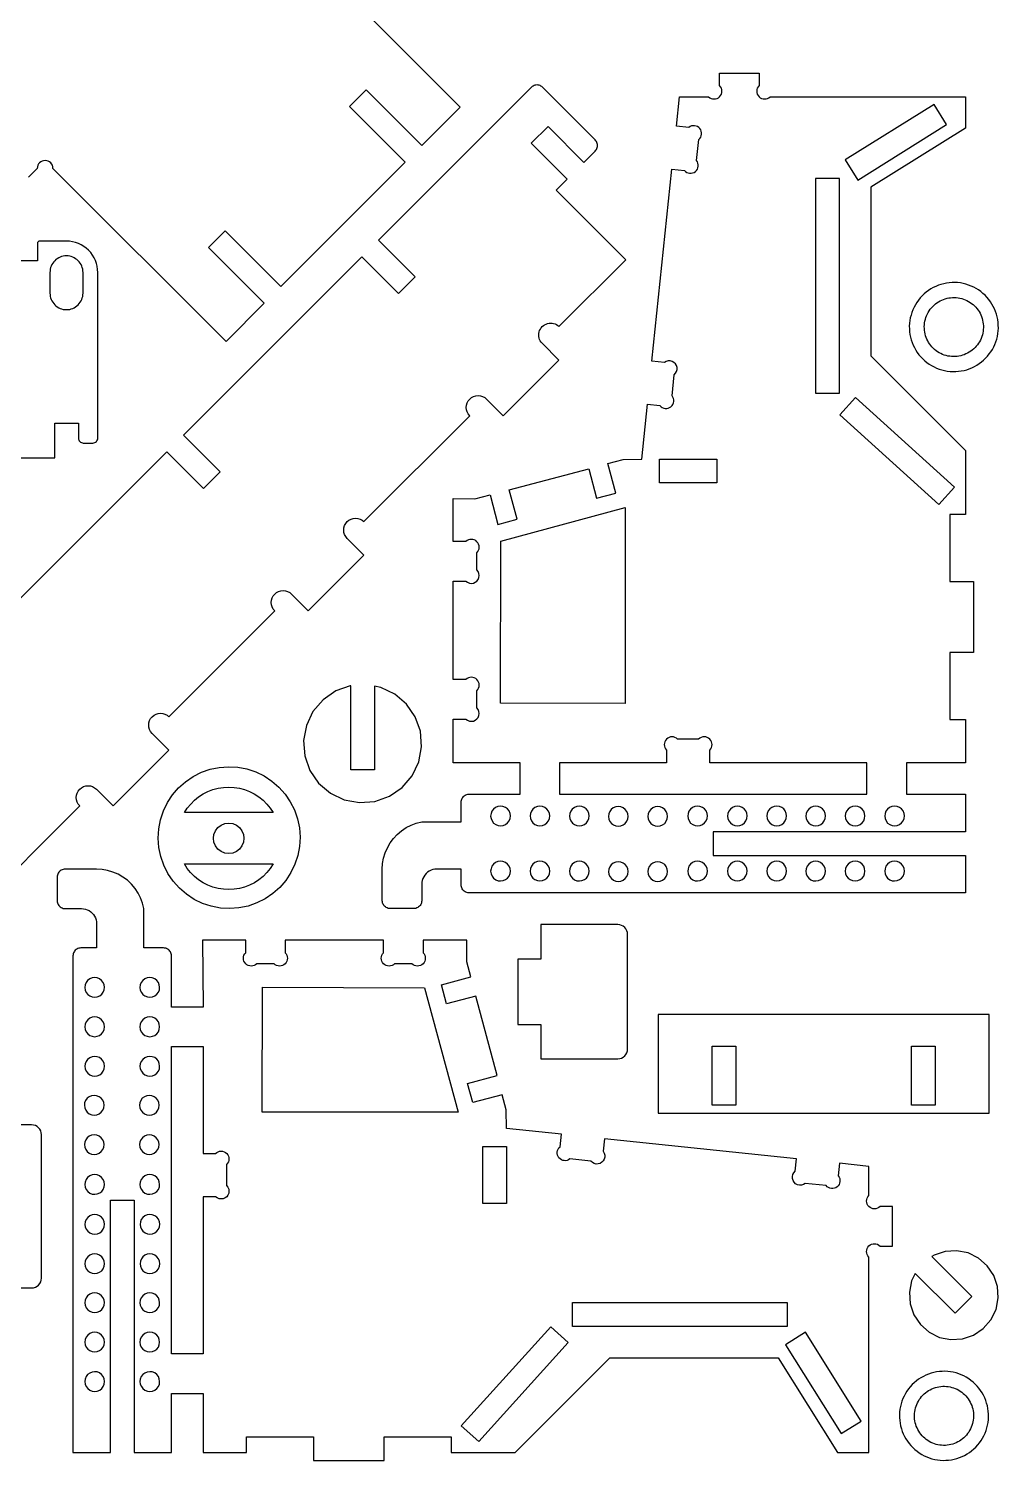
# Model space of a CAD drawing. Extents: x 10 to 601, y 10 to 599.
# Drawn here: x 404 to 600.9, y 9.5 to 300.2 of the extents above; entities that cross this region are included whole.
import ezdxf

# ---------------------------------------------------------------- set-up
doc = ezdxf.new("R2010")
doc.units = 0
doc.header["$MEASUREMENT"] = 0
doc.layers.add('EXT', color=1, linetype='CONTINUOUS')
doc.layers.add('INT', color=150, linetype='CONTINUOUS')

msp = doc.modelspace()

# ---------------------------------------------------------------- linework, layer by layer
at = {"layer": 'EXT'}
for points in [[(401.33, 341.02), (404.72, 337.63, 1), (408.12, 341.02), (421.42, 354.32), (447.06, 328.69, 1), (450.23, 328.69), (452.04, 330.49), (458.24, 324.29), (456.44, 322.48, 1), (456.44, 319.31), (491.57, 284.18), (483.82, 276.44), (472.51, 287.75), (469.12, 284.36), (480.43, 273.04), (455.18, 247.8), (443.87, 259.11), (440.48, 255.72), (451.79, 244.4), (444.05, 236.66), (408.92, 271.79, 1), (405.74, 271.79), (403.94, 269.98)], [(392.85, 120.88), (414.34, 142.38, -0.414214), (414.34, 145.77, -0.414214), (417.74, 145.77), (421.13, 142.38), (432.45, 153.69), (429.05, 157.09, -1), (432.45, 160.48), (453.94, 181.98, -0.414214), (453.94, 185.37, -0.414214), (457.34, 185.37), (460.73, 181.98), (472.04, 193.29), (468.65, 196.68, -0.414214), (468.65, 200.08, -0.414214), (472.04, 200.08), (493.54, 221.57, -0.414214), (493.54, 224.97, -0.414214), (496.93, 224.97), (500.33, 221.57), (511.64, 232.89), (508.25, 236.28, -1), (511.64, 239.68), (525.22, 253.25), (511.09, 267.38), (513.32, 269.6), (506.03, 276.88), (509.43, 280.28), (516.71, 272.99), (519.01, 275.3), (519.15, 275.45), (519.27, 275.63), (519.36, 275.81), (519.43, 276.01), (519.47, 276.22), (519.48, 276.43), (519.47, 276.64), (519.43, 276.84), (519.36, 277.04), (519.27, 277.23), (519.15, 277.4), (519.01, 277.56), (508.32, 288.25), (508.17, 288.39), (507.99, 288.5), (507.8, 288.6), (507.61, 288.66), (507.4, 288.7), (507.19, 288.72), (506.98, 288.7), (506.78, 288.66), (506.58, 288.6), (506.39, 288.5), (506.22, 288.39), (506.06, 288.25), (475.03, 257.22), (482.46, 249.79), (479.06, 246.4), (471.63, 253.82), (435.43, 217.62), (442.86, 210.19), (439.46, 206.8), (432.04, 214.23), (277.04, 59.23)], [(222.08, 213.04), (409.28, 213.04), (409.28, 220.04), (414.08, 220.04), (414.08, 217.04, 0.414214), (415.08, 216.04), (417.02, 216.04, 0.414214), (418.02, 217.04), (418.02, 250.66, 0.414214), (411.66, 257.02), (406.26, 257.02, 0.414214), (405.76, 256.52), (405.76, 253.04), (393.28, 253.04)]]:
    msp.add_lwpolyline(points, format="xyb", dxfattribs=at)
for points in [[(490.18, 204.79), (494.57, 204.69), (497.65, 205.51), (499.24, 199.53), (503.13, 200.56), (501.54, 206.54), (517.69, 210.83), (519.28, 204.85), (523.17, 205.89), (521.58, 211.87), (524.66, 212.69), (528.44, 212.74), (529.6, 223.9), (532.14, 223.63, 1), (534.61, 225.64), (535.05, 229.9, 1), (533.05, 232.36), (530.51, 232.63), (534.57, 271.64), (537.11, 271.38, 1), (539.58, 273.38), (540.02, 277.64, 1), (538.02, 280.1), (535.48, 280.37), (536.1, 286.34), (542.02, 286.34, 1), (544.27, 288.59), (544.27, 291.14), (552.27, 291.14), (552.27, 288.59, 1), (554.52, 286.34), (594.18, 286.34), (594.18, 279.94), (574.98, 267.94), (574.98, 233.71), (594.18, 214.51), (594.18, 201.54), (590.98, 201.54), (590.98, 187.94), (595.78, 187.94), (595.78, 173.54), (590.98, 173.54), (590.98, 159.94), (594.18, 159.94), (594.18, 151.14), (582.18, 151.14), (582.18, 144.74), (594.18, 144.74), (594.18, 137.14), (542.98, 137.14), (542.98, 132.34), (594.18, 132.34), (594.18, 124.74), (493.38, 124.74), (493.17, 124.75), (492.97, 124.79), (492.77, 124.86), (492.58, 124.95), (492.41, 125.07), (492.25, 125.21), (492.11, 125.37), (492, 125.54), (491.9, 125.73), (491.84, 125.93), (491.8, 126.13), (491.78, 126.34), (491.78, 129.54), (486.85, 129.54), (486.45, 129.51), (486.05, 129.44), (485.67, 129.31), (485.31, 129.13), (484.98, 128.91), (484.68, 128.64), (484.42, 128.34), (484.19, 128.01), (484.02, 127.65), (483.89, 127.27), (483.81, 126.88), (483.78, 126.48), (483.78, 123.14), (483.77, 122.93), (483.73, 122.73), (483.66, 122.53), (483.57, 122.34), (483.45, 122.17), (483.31, 122.01), (483.16, 121.87), (482.98, 121.75), (482.79, 121.66), (482.6, 121.59), (482.39, 121.55), (482.18, 121.54), (477.38, 121.54), (477.17, 121.55), (476.97, 121.59), (476.77, 121.66), (476.58, 121.75), (476.41, 121.87), (476.25, 122.01), (476.11, 122.17), (476, 122.34), (475.9, 122.53), (475.84, 122.73), (475.8, 122.93), (475.78, 123.14), (475.78, 129.54), (475.85, 130.67), (476.04, 131.78), (476.36, 132.86), (476.81, 133.9), (477.37, 134.88), (478.04, 135.79), (478.82, 136.61), (479.68, 137.34), (480.62, 137.97), (481.63, 138.48), (482.68, 138.87), (483.78, 139.14), (491.78, 139.14), (491.78, 143.14), (491.8, 143.35), (491.84, 143.55), (491.9, 143.75), (492, 143.94), (492.11, 144.11), (492.25, 144.27), (492.41, 144.41), (492.58, 144.53), (492.77, 144.62), (492.97, 144.69), (493.17, 144.73), (493.38, 144.74), (503.78, 144.74), (503.78, 151.14), (490.18, 151.14), (490.18, 160.02), (492.74, 160.02, 1), (494.98, 162.27), (494.98, 165.77, 1), (492.74, 168.02), (490.18, 168.02), (490.18, 188.02), (492.74, 188.02, 1), (494.98, 190.27), (494.98, 193.77, 1), (492.74, 196.02), (490.18, 196.02)], [(439.28, 115.14), (439.38, 101.54), (432.98, 101.54), (432.98, 111.94), (432.97, 112.15), (432.93, 112.35), (432.86, 112.55), (432.77, 112.74), (432.65, 112.91), (432.51, 113.07), (432.36, 113.21), (432.18, 113.33), (431.99, 113.42), (431.8, 113.49), (431.59, 113.53), (431.38, 113.54), (427.38, 113.54), (427.38, 121.54), (427.11, 122.64), (426.72, 123.7), (426.21, 124.7), (425.58, 125.64), (424.85, 126.51), (424.03, 127.28), (423.12, 127.95), (422.14, 128.51), (421.1, 128.96), (420.02, 129.28), (418.91, 129.47), (417.78, 129.54), (411.38, 129.54), (411.17, 129.53), (410.97, 129.49), (410.77, 129.42), (410.58, 129.33), (410.41, 129.21), (410.25, 129.07), (410.11, 128.91), (410, 128.74), (409.9, 128.55), (409.84, 128.35), (409.8, 128.15), (409.78, 127.94), (409.78, 123.14), (409.8, 122.93), (409.84, 122.73), (409.9, 122.53), (410, 122.34), (410.11, 122.17), (410.25, 122.01), (410.41, 121.87), (410.58, 121.75), (410.77, 121.66), (410.97, 121.59), (411.17, 121.55), (411.38, 121.54), (414.72, 121.54), (415.12, 121.51), (415.51, 121.44), (415.89, 121.31), (416.25, 121.13), (416.58, 120.91), (416.88, 120.64), (417.15, 120.34), (417.37, 120.01), (417.55, 119.65), (417.68, 119.27), (417.76, 118.88), (417.78, 118.48), (417.78, 113.54), (414.58, 113.54), (414.37, 113.53), (414.17, 113.49), (413.97, 113.42), (413.78, 113.33), (413.61, 113.21), (413.45, 113.07), (413.31, 112.91), (413.2, 112.74), (413.1, 112.55), (413.04, 112.35), (413, 112.15), (412.98, 111.94), (412.98, 11.14), (420.58, 11.14), (420.58, 62.34), (425.38, 62.34), (425.38, 11.14), (432.98, 11.14), (432.98, 23.14), (439.38, 23.14), (439.38, 11.14), (448.18, 11.14), (448.18, 14.34), (461.78, 14.34), (461.78, 9.54), (476.18, 9.54), (476.18, 14.34), (489.78, 14.34), (489.78, 11.14), (502.75, 11.14), (521.95, 30.34), (556.18, 30.34), (568.18, 11.14), (574.58, 11.14), (574.58, 50.81, -1), (576.83, 53.05), (579.38, 53.05), (579.38, 61.05), (576.83, 61.05, -1), (574.58, 63.3), (574.58, 69.22), (568.61, 69.84), (568.35, 67.3, -1), (565.88, 65.3), (561.62, 65.74, -1), (559.62, 68.21), (559.88, 70.75), (520.87, 74.81), (520.6, 72.27, -1), (518.14, 70.27), (513.88, 70.72, -1), (511.88, 73.18), (512.14, 75.72), (500.98, 76.89), (500.93, 80.66), (500.11, 83.74), (494.13, 82.15), (493.1, 86.04), (499.07, 87.63), (494.78, 103.78), (488.8, 102.19), (487.77, 106.08), (493.75, 107.67), (492.93, 110.75), (492.93, 115.14), (484.05, 115.14), (484.05, 112.59, -1), (481.8, 110.34), (478.29, 110.34, -1), (476.05, 112.59), (476.05, 115.14), (456.05, 115.14), (456.05, 112.59, -1), (453.8, 110.34), (450.29, 110.34, -1), (448.05, 112.59), (448.05, 115.14)], [(503.28, 98.04), (507.98, 98.04), (507.98, 91.04), (523.58, 91.04, 0.414214), (525.58, 93.04), (525.58, 116.29, 0.414214), (523.58, 118.29), (507.98, 118.29), (507.98, 111.29), (503.28, 111.29)], [(388.98, 44.54), (404.58, 44.54, 0.414214), (406.58, 46.54), (406.58, 75.65, 0.414214), (404.58, 77.65), (388.98, 77.65), (388.98, 70.65), (384.28, 70.65), (384.28, 51.54), (388.98, 51.54)]]:
    msp.add_lwpolyline(points, format="xyb", close=True, dxfattribs=at)
for points in [[(585.1, 233.53), (585.49, 233.12), (585.91, 232.74), (586.35, 232.38), (586.81, 232.05), (587.29, 231.75), (587.79, 231.48), (588.31, 231.25), (588.84, 231.04), (589.38, 230.87), (589.93, 230.74), (590.49, 230.64), (591.06, 230.57), (591.62, 230.54), (592.19, 230.55), (592.76, 230.59), (593.32, 230.66), (593.88, 230.78), (594.43, 230.92), (594.96, 231.1), (595.49, 231.32), (596, 231.56), (596.5, 231.84), (596.97, 232.15), (597.43, 232.49), (597.86, 232.85), (598.27, 233.25), (598.66, 233.67), (599.02, 234.11), (599.35, 234.57), (599.65, 235.05), (599.91, 235.55), (600.15, 236.07), (600.35, 236.6), (600.53, 237.14), (600.66, 237.69), (600.76, 238.25), (600.83, 238.81), (600.86, 239.38), (600.85, 239.95), (600.81, 240.52), (600.73, 241.08), (600.62, 241.63), (600.48, 242.18), (600.3, 242.72), (600.08, 243.25), (599.83, 243.76), (599.56, 244.25), (599.25, 244.73), (598.91, 245.19), (598.54, 245.62), (598.15, 246.03), (597.73, 246.42), (597.29, 246.77), (596.83, 247.1), (596.35, 247.4), (595.85, 247.67), (595.33, 247.91), (594.8, 248.11), (594.26, 248.28), (593.71, 248.42), (593.15, 248.52), (592.58, 248.59), (592.02, 248.62), (591.45, 248.61), (590.88, 248.57), (590.32, 248.49), (589.76, 248.38), (589.21, 248.23), (588.68, 248.05), (588.15, 247.84), (587.64, 247.59), (587.14, 247.31), (586.67, 247.01), (586.21, 246.67), (585.78, 246.3), (585.37, 245.91), (584.98, 245.49), (584.62, 245.05), (584.29, 244.59), (584, 244.1), (583.73, 243.6), (583.49, 243.09), (583.29, 242.56), (583.12, 242.02), (582.98, 241.46), (582.88, 240.91), (582.81, 240.34), (582.78, 239.77), (582.79, 239.21), (582.83, 238.64), (582.91, 238.08), (583.02, 237.52), (583.16, 236.97), (583.34, 236.43), (583.56, 235.91), (583.81, 235.4), (584.08, 234.9), (584.39, 234.42), (584.73, 233.97)], [(587.13, 235.83), (586.91, 236.13), (586.7, 236.45), (586.51, 236.78), (586.35, 237.12), (586.2, 237.47), (586.08, 237.82), (585.98, 238.19), (585.91, 238.55), (585.86, 238.93), (585.83, 239.3), (585.82, 239.68), (585.84, 240.06), (585.88, 240.43), (585.95, 240.8), (586.04, 241.17), (586.15, 241.53), (586.28, 241.88), (586.44, 242.23), (586.61, 242.56), (586.81, 242.88), (587.03, 243.19), (587.26, 243.48), (587.52, 243.76), (587.79, 244.02), (588.08, 244.27), (588.38, 244.49), (588.69, 244.7), (589.02, 244.88), (589.36, 245.05), (589.71, 245.19), (590.06, 245.32), (590.43, 245.41), (590.8, 245.49), (591.17, 245.54), (591.55, 245.57), (591.92, 245.58), (592.3, 245.56), (592.67, 245.52), (593.05, 245.45), (593.41, 245.36), (593.77, 245.25), (594.12, 245.12), (594.47, 244.96), (594.8, 244.79), (595.12, 244.59), (595.43, 244.37), (595.72, 244.13), (596, 243.88), (596.26, 243.61), (596.51, 243.32), (596.73, 243.02), (596.94, 242.71), (597.13, 242.38), (597.29, 242.04), (597.44, 241.69), (597.56, 241.33), (597.66, 240.97), (597.73, 240.6), (597.78, 240.23), (597.81, 239.85), (597.82, 239.47), (597.8, 239.1), (597.76, 238.72), (597.69, 238.35), (597.61, 237.99), (597.49, 237.63), (597.36, 237.27), (597.2, 236.93), (597.03, 236.6), (596.83, 236.28), (596.61, 235.97), (596.38, 235.67), (596.12, 235.4), (595.85, 235.13), (595.56, 234.89), (595.26, 234.66), (594.95, 234.46), (594.62, 234.27), (594.28, 234.11), (593.93, 233.96), (593.58, 233.84), (593.21, 233.74), (592.84, 233.67), (592.47, 233.61), (592.09, 233.58), (591.72, 233.58), (591.34, 233.6), (590.97, 233.64), (590.6, 233.7), (590.23, 233.79), (589.87, 233.9), (589.52, 234.04), (589.17, 234.19), (588.84, 234.37), (588.52, 234.57), (588.21, 234.78), (587.92, 235.02), (587.64, 235.28), (587.38, 235.55)], [(479.8, 146.1), (481.84, 148.49), (483.19, 151.31), (483.76, 154.39), (483.51, 157.52), (482.47, 160.47), (480.7, 163.05), (478.31, 165.09), (475.49, 166.44), (474.17, 166.68), (474.17, 149.72), (469.37, 149.72), (469.37, 166.76), (469.28, 166.76), (466.33, 165.72), (463.75, 163.94), (461.71, 161.56), (460.36, 158.73), (459.79, 155.65), (460.04, 152.53), (461.08, 149.58), (462.86, 147), (465.24, 144.96), (468.07, 143.61), (471.15, 143.04), (474.27, 143.29), (477.22, 144.33)], [(433.33, 127.08), (432.27, 128.64), (431.42, 130.32), (430.81, 132.1), (430.42, 133.95), (430.29, 135.83), (430.39, 137.71), (430.75, 139.56), (431.34, 141.35), (432.16, 143.04), (433.19, 144.62), (434.42, 146.04), (435.83, 147.29), (437.39, 148.35), (439.07, 149.2), (440.85, 149.82), (442.69, 150.2), (444.57, 150.34), (446.45, 150.23), (448.3, 149.88), (450.09, 149.29), (451.79, 148.47), (453.36, 147.43), (454.79, 146.2), (456.04, 144.79), (457.1, 143.24), (457.95, 141.55), (458.56, 139.78), (458.95, 137.93), (459.08, 136.05), (458.98, 134.17), (458.62, 132.32), (458.03, 130.53), (457.21, 128.84), (456.18, 127.26), (454.95, 125.84), (453.54, 124.58), (451.98, 123.53), (450.3, 122.68), (448.52, 122.06), (446.68, 121.68), (444.8, 121.54), (442.92, 121.65), (441.07, 122), (439.28, 122.59), (437.58, 123.41), (436.01, 124.45), (434.58, 125.68)], [(598.98, 100.04), (531.78, 100.04), (531.78, 80.04), (598.98, 80.04)], [(600.84, 42.5), (600.68, 44.85), (599.91, 47.08), (598.6, 49.04), (596.82, 50.6), (594.7, 51.64), (592.39, 52.09), (590.03, 51.93), (587.8, 51.17), (587.38, 50.89), (595.48, 42.78), (592.09, 39.39), (583.99, 47.48), (583.25, 45.96), (582.79, 43.65), (582.95, 41.29), (583.71, 39.06), (585.03, 37.1), (586.8, 35.55), (588.92, 34.51), (591.24, 34.05), (593.59, 34.21), (595.83, 34.97), (597.79, 36.29), (599.34, 38.06), (600.38, 40.18)], [(596.27, 12.25), (596.66, 12.67), (597.02, 13.11), (597.35, 13.57), (597.65, 14.05), (597.91, 14.55), (598.15, 15.07), (598.35, 15.6), (598.53, 16.14), (598.66, 16.69), (598.76, 17.25), (598.83, 17.81), (598.86, 18.38), (598.85, 18.95), (598.81, 19.52), (598.73, 20.08), (598.62, 20.64), (598.48, 21.18), (598.3, 21.72), (598.08, 22.25), (597.83, 22.76), (597.56, 23.25), (597.25, 23.73), (596.91, 24.19), (596.54, 24.62), (596.15, 25.03), (595.73, 25.42), (595.29, 25.77), (594.83, 26.1), (594.35, 26.4), (593.85, 26.67), (593.33, 26.91), (592.8, 27.11), (592.26, 27.28), (591.71, 27.42), (591.15, 27.52), (590.58, 27.59), (590.02, 27.62), (589.45, 27.61), (588.88, 27.57), (588.32, 27.49), (587.76, 27.38), (587.21, 27.23), (586.68, 27.05), (586.15, 26.84), (585.64, 26.59), (585.14, 26.31), (584.67, 26.01), (584.21, 25.67), (583.78, 25.3), (583.37, 24.91), (582.98, 24.49), (582.62, 24.05), (582.29, 23.59), (582, 23.1), (581.73, 22.6), (581.49, 22.09), (581.29, 21.56), (581.12, 21.02), (580.98, 20.47), (580.88, 19.91), (580.81, 19.34), (580.78, 18.77), (580.79, 18.21), (580.83, 17.64), (580.91, 17.08), (581.02, 16.52), (581.16, 15.97), (581.34, 15.43), (581.56, 14.91), (581.81, 14.4), (582.08, 13.9), (582.39, 13.43), (582.73, 12.97), (583.1, 12.53), (583.49, 12.12), (583.91, 11.74), (584.35, 11.38), (584.81, 11.05), (585.29, 10.75), (585.79, 10.48), (586.31, 10.25), (586.84, 10.04), (587.38, 9.87), (587.93, 9.74), (588.49, 9.64), (589.06, 9.57), (589.62, 9.54), (590.19, 9.55), (590.76, 9.59), (591.32, 9.66), (591.88, 9.78), (592.43, 9.92), (592.96, 10.1), (593.49, 10.32), (594, 10.56), (594.5, 10.84), (594.97, 11.15), (595.43, 11.49), (595.86, 11.86)], [(593.56, 13.89), (593.26, 13.66), (592.95, 13.46), (592.62, 13.27), (592.28, 13.11), (591.93, 12.96), (591.58, 12.84), (591.21, 12.74), (590.84, 12.67), (590.47, 12.61), (590.09, 12.58), (589.72, 12.58), (589.34, 12.6), (588.97, 12.64), (588.6, 12.7), (588.23, 12.79), (587.87, 12.9), (587.52, 13.04), (587.17, 13.19), (586.84, 13.37), (586.52, 13.57), (586.21, 13.79), (585.92, 14.02), (585.64, 14.28), (585.38, 14.55), (585.13, 14.83), (584.91, 15.14), (584.7, 15.45), (584.51, 15.78), (584.35, 16.12), (584.2, 16.47), (584.08, 16.82), (583.98, 17.19), (583.91, 17.56), (583.86, 17.93), (583.83, 18.3), (583.82, 18.68), (583.84, 19.06), (583.88, 19.43), (583.95, 19.8), (584.04, 20.17), (584.15, 20.53), (584.28, 20.88), (584.44, 21.23), (584.61, 21.56), (584.81, 21.88), (585.03, 22.19), (585.26, 22.48), (585.52, 22.76), (585.79, 23.02), (586.08, 23.27), (586.38, 23.49), (586.69, 23.7), (587.02, 23.88), (587.36, 24.05), (587.71, 24.19), (588.06, 24.32), (588.43, 24.41), (588.8, 24.49), (589.17, 24.54), (589.55, 24.57), (589.92, 24.58), (590.3, 24.56), (590.67, 24.52), (591.05, 24.45), (591.41, 24.36), (591.77, 24.25), (592.12, 24.12), (592.47, 23.96), (592.8, 23.79), (593.12, 23.59), (593.43, 23.37), (593.72, 23.14), (594, 22.88), (594.26, 22.61), (594.51, 22.32), (594.73, 22.02), (594.94, 21.71), (595.13, 21.38), (595.29, 21.04), (595.44, 20.69), (595.56, 20.33), (595.66, 19.97), (595.73, 19.6), (595.78, 19.23), (595.81, 18.85), (595.82, 18.48), (595.8, 18.1), (595.76, 17.72), (595.69, 17.35), (595.61, 16.99), (595.49, 16.63), (595.36, 16.27), (595.2, 15.93), (595.03, 15.6), (594.83, 15.28), (594.61, 14.97), (594.38, 14.67), (594.12, 14.4), (593.85, 14.13)]]:
    msp.add_lwpolyline(points, close=True, dxfattribs=at)
at = {"layer": 'INT'}
for points in [[(590.34, 280.68), (587.8, 284.75), (569.78, 273.49), (572.32, 269.42)], [(568.58, 226.14), (568.58, 269.74), (563.73, 269.74), (563.73, 226.14)], [(588.76, 203.55), (568.65, 221.74), (571.87, 225.3), (591.98, 207.11)], [(543.67, 207.94), (532.07, 207.94), (532.07, 212.74), (543.67, 212.74)], [(525.07, 163.14), (499.75, 163.22), (499.86, 196.09), (525.07, 202.92)], [(453.6, 141.01), (435.59, 141.01), (436.19, 141.91), (436.88, 142.76), (437.65, 143.53), (438.49, 144.21), (439.41, 144.8), (440.38, 145.3), (441.39, 145.69), (442.44, 145.97), (443.52, 146.14), (444.6, 146.2), (445.69, 146.14), (446.76, 145.97), (447.81, 145.69), (448.83, 145.3), (449.8, 144.81), (450.71, 144.21), (451.56, 143.53), (452.33, 142.76), (453.01, 141.92)], [(500.8, 138.62), (501.21, 138.94), (501.52, 139.35), (501.72, 139.84), (501.78, 140.36), (501.71, 140.87), (501.51, 141.35), (501.18, 141.77), (500.77, 142.08), (500.28, 142.28), (499.77, 142.34), (499.25, 142.27), (498.77, 142.06), (498.36, 141.74), (498.04, 141.33), (497.85, 140.84), (497.78, 140.32), (497.85, 139.81), (498.06, 139.33), (498.38, 138.91), (498.8, 138.6), (499.28, 138.4), (499.8, 138.34), (500.32, 138.41)], [(508.78, 138.61), (509.2, 138.93), (509.51, 139.34), (509.71, 139.82), (509.78, 140.34), (509.71, 140.86), (509.51, 141.34), (509.2, 141.75), (508.78, 142.07), (508.3, 142.27), (507.78, 142.34), (507.26, 142.27), (506.78, 142.07), (506.37, 141.75), (506.05, 141.34), (505.85, 140.86), (505.78, 140.34), (505.85, 139.82), (506.05, 139.34), (506.37, 138.93), (506.78, 138.61), (507.26, 138.41), (507.78, 138.34), (508.3, 138.41)], [(516.8, 138.62), (517.21, 138.94), (517.52, 139.35), (517.72, 139.84), (517.78, 140.36), (517.71, 140.87), (517.51, 141.35), (517.18, 141.77), (516.77, 142.08), (516.28, 142.28), (515.77, 142.34), (515.25, 142.27), (514.77, 142.06), (514.36, 141.74), (514.04, 141.33), (513.85, 140.84), (513.78, 140.32), (513.85, 139.81), (514.06, 139.33), (514.38, 138.91), (514.8, 138.6), (515.28, 138.4), (515.8, 138.34), (516.32, 138.41)], [(524.71, 138.52), (525.12, 138.84), (525.44, 139.26), (525.63, 139.75), (525.7, 140.26), (525.63, 140.78), (525.42, 141.26), (525.1, 141.67), (524.68, 141.99), (524.2, 142.18), (523.68, 142.25), (523.16, 142.17), (522.68, 141.97), (522.27, 141.65), (521.96, 141.23), (521.76, 140.75), (521.7, 140.23), (521.77, 139.71), (521.97, 139.23), (522.3, 138.82), (522.71, 138.51), (523.2, 138.31), (523.71, 138.25), (524.23, 138.32)], [(533.11, 138.83), (533.43, 139.25), (533.63, 139.73), (533.7, 140.25), (533.63, 140.76), (533.43, 141.25), (533.11, 141.66), (532.7, 141.98), (532.22, 142.18), (531.7, 142.25), (531.18, 142.18), (530.7, 141.98), (530.28, 141.66), (529.97, 141.25), (529.77, 140.76), (529.7, 140.25), (529.77, 139.73), (529.97, 139.25), (530.28, 138.83), (530.7, 138.52), (531.18, 138.32), (531.7, 138.25), (532.22, 138.32), (532.7, 138.52)], [(541.21, 138.94), (541.52, 139.35), (541.72, 139.84), (541.78, 140.36), (541.71, 140.87), (541.51, 141.35), (541.18, 141.77), (540.77, 142.08), (540.28, 142.28), (539.77, 142.34), (539.25, 142.27), (538.77, 142.06), (538.36, 141.74), (538.04, 141.33), (537.85, 140.84), (537.78, 140.32), (537.85, 139.81), (538.06, 139.33), (538.38, 138.91), (538.8, 138.6), (539.28, 138.4), (539.8, 138.34), (540.32, 138.41), (540.8, 138.62)], [(549.29, 138.95), (549.61, 139.36), (549.8, 139.85), (549.87, 140.37), (549.8, 140.88), (549.59, 141.36), (549.27, 141.78), (548.85, 142.09), (548.37, 142.29), (547.85, 142.35), (547.33, 142.28), (546.85, 142.07), (546.44, 141.75), (546.13, 141.34), (545.93, 140.85), (545.87, 140.33), (545.94, 139.82), (546.15, 139.34), (546.47, 138.92), (546.88, 138.61), (547.37, 138.41), (547.89, 138.35), (548.4, 138.42), (548.88, 138.63)], [(557.28, 138.94), (557.6, 139.35), (557.8, 139.83), (557.87, 140.35), (557.8, 140.87), (557.6, 141.35), (557.28, 141.76), (556.87, 142.08), (556.39, 142.28), (555.87, 142.35), (555.35, 142.28), (554.87, 142.08), (554.45, 141.76), (554.14, 141.35), (553.94, 140.87), (553.87, 140.35), (553.94, 139.83), (554.14, 139.35), (554.45, 138.94), (554.87, 138.62), (555.35, 138.42), (555.87, 138.35), (556.39, 138.42), (556.87, 138.62)], [(565.21, 138.94), (565.52, 139.35), (565.72, 139.84), (565.78, 140.36), (565.71, 140.87), (565.51, 141.35), (565.18, 141.77), (564.77, 142.08), (564.28, 142.28), (563.77, 142.34), (563.25, 142.27), (562.77, 142.06), (562.36, 141.74), (562.04, 141.33), (561.85, 140.84), (561.78, 140.32), (561.85, 139.81), (562.06, 139.33), (562.38, 138.91), (562.8, 138.6), (563.28, 138.4), (563.8, 138.34), (564.32, 138.41), (564.8, 138.62)], [(573.2, 138.93), (573.51, 139.34), (573.71, 139.82), (573.78, 140.34), (573.71, 140.86), (573.51, 141.34), (573.2, 141.75), (572.78, 142.07), (572.3, 142.27), (571.78, 142.34), (571.26, 142.27), (570.78, 142.07), (570.37, 141.75), (570.05, 141.34), (569.85, 140.86), (569.78, 140.34), (569.85, 139.82), (570.05, 139.34), (570.37, 138.93), (570.78, 138.61), (571.26, 138.41), (571.78, 138.34), (572.3, 138.41), (572.78, 138.61)], [(581.21, 138.94), (581.52, 139.35), (581.72, 139.84), (581.78, 140.36), (581.71, 140.87), (581.51, 141.35), (581.18, 141.77), (580.77, 142.08), (580.28, 142.28), (579.77, 142.34), (579.25, 142.27), (578.77, 142.06), (578.36, 141.74), (578.04, 141.33), (577.85, 140.84), (577.78, 140.32), (577.85, 139.81), (578.06, 139.33), (578.38, 138.91), (578.8, 138.6), (579.28, 138.4), (579.8, 138.34), (580.32, 138.41), (580.8, 138.62)], [(441.51, 135.8), (441.61, 136.6), (441.92, 137.34), (442.41, 137.99), (443.06, 138.48), (443.8, 138.79), (444.6, 138.89), (445.41, 138.79), (446.15, 138.48), (446.79, 137.99), (447.29, 137.34), (447.6, 136.6), (447.7, 135.8), (447.6, 134.99), (447.29, 134.25), (446.79, 133.61), (446.15, 133.11), (445.41, 132.8), (444.6, 132.7), (443.8, 132.8), (443.06, 133.11), (442.41, 133.61), (441.92, 134.25), (441.61, 134.99)], [(500.8, 127.42), (501.21, 127.74), (501.52, 128.15), (501.72, 128.64), (501.78, 129.16), (501.71, 129.67), (501.51, 130.15), (501.18, 130.57), (500.77, 130.88), (500.28, 131.08), (499.77, 131.14), (499.25, 131.07), (498.77, 130.86), (498.36, 130.54), (498.04, 130.13), (497.85, 129.64), (497.78, 129.12), (497.85, 128.61), (498.06, 128.13), (498.38, 127.71), (498.8, 127.4), (499.28, 127.2), (499.8, 127.14), (500.32, 127.21)], [(508.78, 127.41), (509.2, 127.73), (509.51, 128.14), (509.71, 128.62), (509.78, 129.14), (509.71, 129.66), (509.51, 130.14), (509.2, 130.55), (508.78, 130.87), (508.3, 131.07), (507.78, 131.14), (507.26, 131.07), (506.78, 130.87), (506.37, 130.55), (506.05, 130.14), (505.85, 129.66), (505.78, 129.14), (505.85, 128.62), (506.05, 128.14), (506.37, 127.73), (506.78, 127.41), (507.26, 127.21), (507.78, 127.14), (508.3, 127.21)], [(516.8, 127.42), (517.21, 127.74), (517.52, 128.15), (517.72, 128.64), (517.78, 129.16), (517.71, 129.67), (517.51, 130.15), (517.18, 130.57), (516.77, 130.88), (516.28, 131.08), (515.77, 131.14), (515.25, 131.07), (514.77, 130.86), (514.36, 130.54), (514.04, 130.13), (513.85, 129.64), (513.78, 129.12), (513.85, 128.61), (514.06, 128.13), (514.38, 127.71), (514.8, 127.4), (515.28, 127.2), (515.8, 127.14), (516.32, 127.21)], [(524.71, 127.32), (525.12, 127.64), (525.44, 128.06), (525.63, 128.55), (525.7, 129.06), (525.63, 129.58), (525.42, 130.06), (525.1, 130.47), (524.68, 130.79), (524.2, 130.98), (523.68, 131.05), (523.16, 130.97), (522.68, 130.77), (522.27, 130.45), (521.96, 130.03), (521.76, 129.55), (521.7, 129.03), (521.77, 128.51), (521.97, 128.03), (522.3, 127.62), (522.71, 127.31), (523.2, 127.11), (523.71, 127.05), (524.23, 127.12)], [(533.11, 127.63), (533.43, 128.05), (533.63, 128.53), (533.7, 129.05), (533.63, 129.56), (533.43, 130.05), (533.11, 130.46), (532.7, 130.78), (532.22, 130.98), (531.7, 131.05), (531.18, 130.98), (530.7, 130.78), (530.28, 130.46), (529.97, 130.05), (529.77, 129.56), (529.7, 129.05), (529.77, 128.53), (529.97, 128.05), (530.28, 127.63), (530.7, 127.32), (531.18, 127.12), (531.7, 127.05), (532.22, 127.12), (532.7, 127.32)], [(540.8, 127.42), (541.21, 127.74), (541.52, 128.15), (541.72, 128.64), (541.78, 129.16), (541.71, 129.67), (541.51, 130.15), (541.18, 130.57), (540.77, 130.88), (540.28, 131.08), (539.77, 131.14), (539.25, 131.07), (538.77, 130.86), (538.36, 130.54), (538.04, 130.13), (537.85, 129.64), (537.78, 129.12), (537.85, 128.61), (538.06, 128.13), (538.38, 127.71), (538.8, 127.4), (539.28, 127.2), (539.8, 127.14), (540.32, 127.21)], [(549.29, 127.75), (549.61, 128.16), (549.8, 128.65), (549.87, 129.17), (549.8, 129.68), (549.59, 130.16), (549.27, 130.58), (548.85, 130.89), (548.37, 131.09), (547.85, 131.15), (547.33, 131.08), (546.85, 130.87), (546.44, 130.55), (546.13, 130.14), (545.93, 129.65), (545.87, 129.13), (545.94, 128.62), (546.15, 128.14), (546.47, 127.72), (546.88, 127.41), (547.37, 127.21), (547.89, 127.15), (548.4, 127.22), (548.88, 127.43)], [(557.28, 127.74), (557.6, 128.15), (557.8, 128.63), (557.87, 129.15), (557.8, 129.67), (557.6, 130.15), (557.28, 130.56), (556.87, 130.88), (556.39, 131.08), (555.87, 131.15), (555.35, 131.08), (554.87, 130.88), (554.45, 130.56), (554.14, 130.15), (553.94, 129.67), (553.87, 129.15), (553.94, 128.63), (554.14, 128.15), (554.45, 127.74), (554.87, 127.42), (555.35, 127.22), (555.87, 127.15), (556.39, 127.22), (556.87, 127.42)], [(565.21, 127.74), (565.52, 128.15), (565.72, 128.64), (565.78, 129.16), (565.71, 129.67), (565.51, 130.15), (565.18, 130.57), (564.77, 130.88), (564.28, 131.08), (563.77, 131.14), (563.25, 131.07), (562.77, 130.86), (562.36, 130.54), (562.04, 130.13), (561.85, 129.64), (561.78, 129.12), (561.85, 128.61), (562.06, 128.13), (562.38, 127.71), (562.8, 127.4), (563.28, 127.2), (563.8, 127.14), (564.32, 127.21), (564.8, 127.42)], [(573.2, 127.73), (573.51, 128.14), (573.71, 128.62), (573.78, 129.14), (573.71, 129.66), (573.51, 130.14), (573.2, 130.55), (572.78, 130.87), (572.3, 131.07), (571.78, 131.14), (571.26, 131.07), (570.78, 130.87), (570.37, 130.55), (570.05, 130.14), (569.85, 129.66), (569.78, 129.14), (569.85, 128.62), (570.05, 128.14), (570.37, 127.73), (570.78, 127.41), (571.26, 127.21), (571.78, 127.14), (572.3, 127.21), (572.78, 127.41)], [(581.21, 127.74), (581.52, 128.15), (581.72, 128.64), (581.78, 129.16), (581.71, 129.67), (581.51, 130.15), (581.18, 130.57), (580.77, 130.88), (580.28, 131.08), (579.77, 131.14), (579.25, 131.07), (578.77, 130.86), (578.36, 130.54), (578.04, 130.13), (577.85, 129.64), (577.78, 129.12), (577.85, 128.61), (578.06, 128.13), (578.38, 127.71), (578.8, 127.4), (579.28, 127.2), (579.8, 127.14), (580.32, 127.21), (580.8, 127.42)], [(435.6, 130.61), (453.62, 130.61), (453.03, 129.69), (452.34, 128.84), (451.57, 128.07), (450.73, 127.39), (449.81, 126.79), (448.84, 126.3), (447.82, 125.91), (446.77, 125.62), (445.7, 125.45), (444.61, 125.4), (443.52, 125.45), (442.44, 125.62), (441.39, 125.9), (440.37, 126.29), (439.4, 126.79), (438.49, 127.38), (437.64, 128.07), (436.87, 128.84), (436.19, 129.69)], [(418.78, 106.97), (418.37, 107.28), (417.88, 107.48), (417.37, 107.54), (416.85, 107.47), (416.37, 107.26), (415.96, 106.94), (415.64, 106.53), (415.45, 106.04), (415.38, 105.52), (415.45, 105.01), (415.66, 104.53), (415.98, 104.11), (416.4, 103.8), (416.88, 103.6), (417.4, 103.54), (417.92, 103.61), (418.4, 103.82), (418.81, 104.14), (419.12, 104.55), (419.32, 105.04), (419.38, 105.56), (419.31, 106.07), (419.11, 106.55)], [(429.98, 106.97), (429.57, 107.28), (429.08, 107.48), (428.57, 107.54), (428.05, 107.47), (427.57, 107.26), (427.16, 106.94), (426.84, 106.53), (426.65, 106.04), (426.58, 105.52), (426.65, 105.01), (426.86, 104.53), (427.18, 104.11), (427.6, 103.8), (428.08, 103.6), (428.6, 103.54), (429.12, 103.61), (429.6, 103.82), (430.01, 104.14), (430.32, 104.55), (430.52, 105.04), (430.58, 105.56), (430.51, 106.07), (430.31, 106.55)], [(484.33, 105.47), (491.16, 80.25), (451.38, 80.25), (451.46, 105.57)], [(418.8, 98.95), (418.38, 99.27), (417.9, 99.47), (417.38, 99.54), (416.86, 99.47), (416.38, 99.27), (415.97, 98.95), (415.65, 98.54), (415.45, 98.06), (415.38, 97.54), (415.45, 97.02), (415.65, 96.54), (415.97, 96.13), (416.38, 95.81), (416.86, 95.61), (417.38, 95.54), (417.9, 95.61), (418.38, 95.81), (418.8, 96.13), (419.11, 96.54), (419.31, 97.02), (419.38, 97.54), (419.31, 98.06), (419.11, 98.54)], [(430, 98.95), (429.58, 99.27), (429.1, 99.47), (428.58, 99.54), (428.06, 99.47), (427.58, 99.27), (427.17, 98.95), (426.85, 98.54), (426.65, 98.06), (426.58, 97.54), (426.65, 97.02), (426.85, 96.54), (427.17, 96.13), (427.58, 95.81), (428.06, 95.61), (428.58, 95.54), (429.1, 95.61), (429.58, 95.81), (430, 96.13), (430.31, 96.54), (430.51, 97.02), (430.58, 97.54), (430.51, 98.06), (430.31, 98.54)], [(547.53, 93.64), (547.53, 81.64), (542.73, 81.64), (542.73, 93.64)], [(588.03, 93.64), (588.03, 81.64), (583.23, 81.64), (583.23, 93.64)], [(418.78, 90.97), (418.37, 91.28), (417.88, 91.48), (417.37, 91.54), (416.85, 91.47), (416.37, 91.26), (415.96, 90.94), (415.64, 90.53), (415.45, 90.04), (415.38, 89.52), (415.45, 89.01), (415.66, 88.53), (415.98, 88.11), (416.4, 87.8), (416.88, 87.6), (417.4, 87.54), (417.92, 87.61), (418.4, 87.82), (418.81, 88.14), (419.12, 88.55), (419.32, 89.04), (419.38, 89.56), (419.31, 90.07), (419.11, 90.55)], [(429.98, 90.97), (429.57, 91.28), (429.08, 91.48), (428.57, 91.54), (428.05, 91.47), (427.57, 91.26), (427.16, 90.94), (426.84, 90.53), (426.65, 90.04), (426.58, 89.52), (426.65, 89.01), (426.86, 88.53), (427.18, 88.11), (427.6, 87.8), (428.08, 87.6), (428.6, 87.54), (429.12, 87.61), (429.6, 87.82), (430.01, 88.14), (430.32, 88.55), (430.52, 89.04), (430.58, 89.56), (430.51, 90.07), (430.31, 90.55)], [(418.69, 83.05), (418.27, 83.36), (417.79, 83.56), (417.27, 83.62), (416.76, 83.55), (416.27, 83.35), (415.86, 83.03), (415.55, 82.61), (415.35, 82.13), (415.29, 81.61), (415.36, 81.09), (415.57, 80.61), (415.89, 80.2), (416.3, 79.88), (416.79, 79.69), (417.31, 79.62), (417.82, 79.7), (418.3, 79.9), (418.72, 80.22), (419.03, 80.64), (419.23, 81.12), (419.29, 81.64), (419.22, 82.16), (419.01, 82.64)], [(429.89, 83.05), (429.47, 83.36), (428.99, 83.56), (428.47, 83.62), (427.96, 83.55), (427.47, 83.35), (427.06, 83.03), (426.75, 82.61), (426.55, 82.13), (426.49, 81.61), (426.56, 81.09), (426.77, 80.61), (427.09, 80.2), (427.5, 79.88), (427.99, 79.69), (428.51, 79.62), (429.02, 79.7), (429.5, 79.9), (429.92, 80.22), (430.23, 80.64), (430.43, 81.12), (430.49, 81.64), (430.42, 82.16), (430.21, 82.64)], [(418.7, 75.04), (418.29, 75.36), (417.81, 75.56), (417.29, 75.62), (416.77, 75.56), (416.29, 75.36), (415.87, 75.04), (415.56, 74.62), (415.36, 74.14), (415.29, 73.62), (415.36, 73.11), (415.56, 72.62), (415.87, 72.21), (416.29, 71.89), (416.77, 71.69), (417.29, 71.62), (417.81, 71.69), (418.29, 71.89), (418.7, 72.21), (419.02, 72.62), (419.22, 73.11), (419.29, 73.62), (419.22, 74.14), (419.02, 74.62)], [(429.9, 75.04), (429.49, 75.36), (429.01, 75.56), (428.49, 75.62), (427.97, 75.56), (427.49, 75.36), (427.07, 75.04), (426.76, 74.62), (426.56, 74.14), (426.49, 73.62), (426.56, 73.11), (426.76, 72.62), (427.07, 72.21), (427.49, 71.89), (427.97, 71.69), (428.49, 71.62), (429.01, 71.69), (429.49, 71.89), (429.9, 72.21), (430.22, 72.62), (430.42, 73.11), (430.49, 73.62), (430.42, 74.14), (430.22, 74.62)], [(500.98, 73.25), (500.98, 61.65), (496.18, 61.65), (496.18, 73.25)], [(418.78, 66.97), (418.37, 67.28), (417.88, 67.48), (417.37, 67.54), (416.85, 67.47), (416.37, 67.26), (415.96, 66.94), (415.64, 66.53), (415.45, 66.04), (415.38, 65.52), (415.45, 65.01), (415.66, 64.53), (415.98, 64.11), (416.4, 63.8), (416.88, 63.6), (417.4, 63.54), (417.92, 63.61), (418.4, 63.82), (418.81, 64.14), (419.12, 64.55), (419.32, 65.04), (419.38, 65.56), (419.31, 66.07), (419.11, 66.55)], [(429.98, 66.97), (429.57, 67.28), (429.08, 67.48), (428.57, 67.54), (428.05, 67.47), (427.57, 67.26), (427.16, 66.94), (426.84, 66.53), (426.65, 66.04), (426.58, 65.52), (426.65, 65.01), (426.86, 64.53), (427.18, 64.11), (427.6, 63.8), (428.08, 63.6), (428.6, 63.54), (429.12, 63.61), (429.6, 63.82), (430.01, 64.14), (430.32, 64.55), (430.52, 65.04), (430.58, 65.56), (430.51, 66.07), (430.31, 66.55)], [(418.79, 58.88), (418.38, 59.19), (417.89, 59.39), (417.38, 59.45), (416.86, 59.38), (416.38, 59.18), (415.97, 58.86), (415.65, 58.44), (415.46, 57.95), (415.39, 57.44), (415.46, 56.92), (415.67, 56.44), (415.99, 56.03), (416.41, 55.71), (416.89, 55.52), (417.41, 55.45), (417.93, 55.53), (418.41, 55.73), (418.82, 56.05), (419.13, 56.47), (419.33, 56.95), (419.39, 57.47), (419.32, 57.99), (419.12, 58.47)], [(429.99, 58.88), (429.58, 59.19), (429.09, 59.39), (428.58, 59.45), (428.06, 59.38), (427.58, 59.18), (427.17, 58.86), (426.85, 58.44), (426.66, 57.95), (426.59, 57.44), (426.66, 56.92), (426.87, 56.44), (427.19, 56.03), (427.61, 55.71), (428.09, 55.52), (428.61, 55.45), (429.13, 55.53), (429.61, 55.73), (430.02, 56.05), (430.33, 56.47), (430.53, 56.95), (430.59, 57.47), (430.52, 57.99), (430.32, 58.47)], [(418.81, 50.87), (418.39, 51.19), (417.91, 51.39), (417.39, 51.45), (416.87, 51.39), (416.39, 51.19), (415.98, 50.87), (415.66, 50.45), (415.46, 49.97), (415.39, 49.45), (415.46, 48.94), (415.66, 48.45), (415.98, 48.04), (416.39, 47.72), (416.87, 47.52), (417.39, 47.45), (417.91, 47.52), (418.39, 47.72), (418.81, 48.04), (419.12, 48.45), (419.32, 48.94), (419.39, 49.45), (419.32, 49.97), (419.12, 50.45)], [(430.01, 50.87), (429.59, 51.19), (429.11, 51.39), (428.59, 51.45), (428.07, 51.39), (427.59, 51.19), (427.18, 50.87), (426.86, 50.45), (426.66, 49.97), (426.59, 49.45), (426.66, 48.94), (426.86, 48.45), (427.18, 48.04), (427.59, 47.72), (428.07, 47.52), (428.59, 47.45), (429.11, 47.52), (429.59, 47.72), (430.01, 48.04), (430.32, 48.45), (430.52, 48.94), (430.59, 49.45), (430.52, 49.97), (430.32, 50.45)], [(418.78, 42.97), (418.37, 43.28), (417.88, 43.48), (417.37, 43.54), (416.85, 43.47), (416.37, 43.26), (415.96, 42.94), (415.64, 42.53), (415.45, 42.04), (415.38, 41.52), (415.45, 41.01), (415.66, 40.53), (415.98, 40.11), (416.4, 39.8), (416.88, 39.6), (417.4, 39.54), (417.92, 39.61), (418.4, 39.82), (418.81, 40.14), (419.12, 40.55), (419.32, 41.04), (419.38, 41.56), (419.31, 42.07), (419.11, 42.55)], [(429.98, 42.97), (429.57, 43.28), (429.08, 43.48), (428.57, 43.54), (428.05, 43.47), (427.57, 43.26), (427.16, 42.94), (426.84, 42.53), (426.65, 42.04), (426.58, 41.52), (426.65, 41.01), (426.86, 40.53), (427.18, 40.11), (427.6, 39.8), (428.08, 39.6), (428.6, 39.54), (429.12, 39.61), (429.6, 39.82), (430.01, 40.14), (430.32, 40.55), (430.52, 41.04), (430.58, 41.56), (430.51, 42.07), (430.31, 42.55)], [(557.98, 41.59), (557.98, 36.74), (514.38, 36.74), (514.38, 41.59)], [(418.8, 34.95), (418.38, 35.27), (417.9, 35.47), (417.38, 35.54), (416.86, 35.47), (416.38, 35.27), (415.97, 34.95), (415.65, 34.54), (415.45, 34.06), (415.38, 33.54), (415.45, 33.02), (415.65, 32.54), (415.97, 32.13), (416.38, 31.81), (416.86, 31.61), (417.38, 31.54), (417.9, 31.61), (418.38, 31.81), (418.8, 32.13), (419.11, 32.54), (419.31, 33.02), (419.38, 33.54), (419.31, 34.06), (419.11, 34.54)], [(430, 34.95), (429.58, 35.27), (429.1, 35.47), (428.58, 35.54), (428.06, 35.47), (427.58, 35.27), (427.17, 34.95), (426.85, 34.54), (426.65, 34.06), (426.58, 33.54), (426.65, 33.02), (426.85, 32.54), (427.17, 32.13), (427.58, 31.81), (428.06, 31.61), (428.58, 31.54), (429.1, 31.61), (429.58, 31.81), (430, 32.13), (430.31, 32.54), (430.51, 33.02), (430.58, 33.54), (430.51, 34.06), (430.31, 34.54)], [(513.54, 33.45), (495.35, 13.35), (491.79, 16.56), (509.98, 36.67)], [(561.73, 35.54), (557.66, 33), (568.92, 14.98), (572.99, 17.52)], [(418.78, 26.97), (418.37, 27.28), (417.88, 27.48), (417.37, 27.54), (416.85, 27.47), (416.37, 27.26), (415.96, 26.94), (415.64, 26.53), (415.45, 26.04), (415.38, 25.52), (415.45, 25.01), (415.66, 24.53), (415.98, 24.11), (416.4, 23.8), (416.88, 23.6), (417.4, 23.54), (417.92, 23.61), (418.4, 23.82), (418.81, 24.14), (419.12, 24.55), (419.32, 25.04), (419.38, 25.56), (419.31, 26.07), (419.11, 26.55)], [(429.98, 26.97), (429.57, 27.28), (429.08, 27.48), (428.57, 27.54), (428.05, 27.47), (427.57, 27.26), (427.16, 26.94), (426.84, 26.53), (426.65, 26.04), (426.58, 25.52), (426.65, 25.01), (426.86, 24.53), (427.18, 24.11), (427.6, 23.8), (428.08, 23.6), (428.6, 23.54), (429.12, 23.61), (429.6, 23.82), (430.01, 24.14), (430.32, 24.55), (430.52, 25.04), (430.58, 25.56), (430.51, 26.07), (430.31, 26.55)]]:
    msp.add_lwpolyline(points, close=True, dxfattribs=at)
for points in [[(415.02, 250.66, 0.414214), (411.66, 254.02, 0.414214), (408.3, 250.66), (408.3, 246.46, 0.414214), (411.66, 243.11, 0.414214), (415.02, 246.46)], [(574.18, 144.74), (574.18, 151.14), (542.26, 151.14), (542.26, 153.69, 1), (540.01, 155.94), (535.73, 155.94, 1), (533.48, 153.69), (533.48, 151.14), (511.78, 151.14), (511.78, 144.74)], [(439.38, 93.54), (439.38, 71.84), (441.94, 71.84, -1), (444.18, 69.59), (444.18, 65.31, -1), (441.94, 63.06), (439.38, 63.06), (439.38, 31.14), (432.98, 31.14), (432.98, 93.54)]]:
    msp.add_lwpolyline(points, format="xyb", close=True, dxfattribs=at)

doc.saveas('drawing.dxf')
